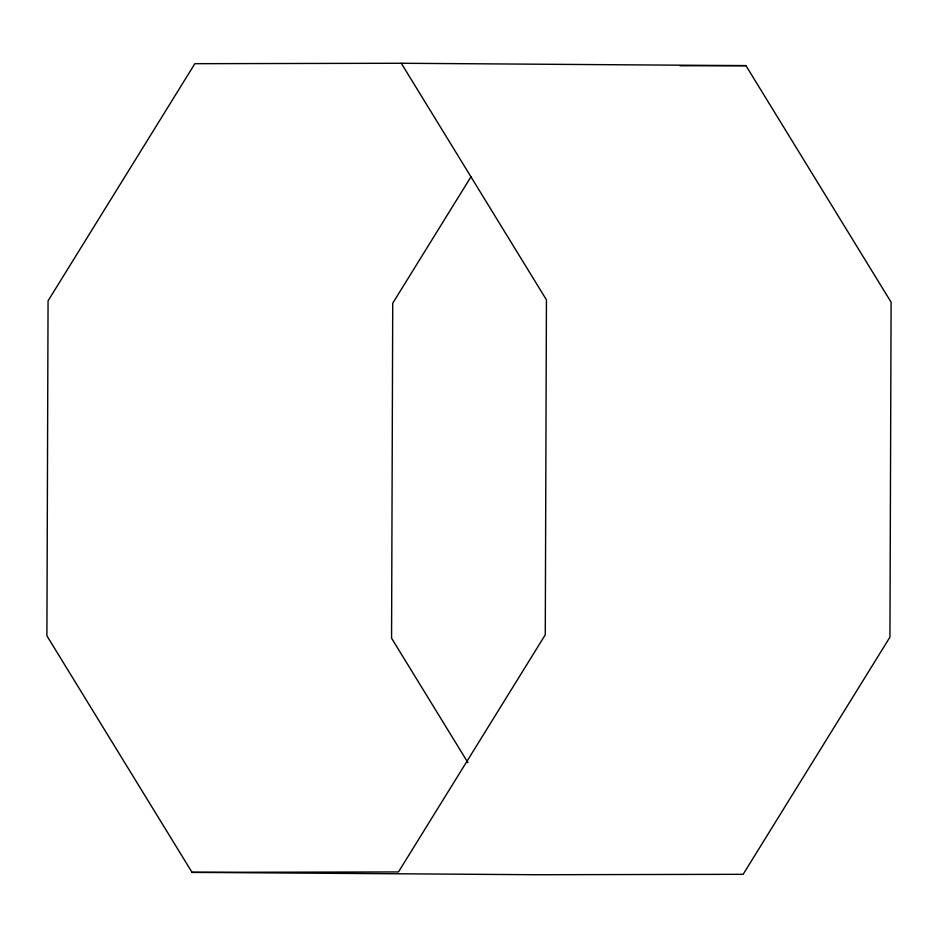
<?xml version="1.0" encoding="UTF-8"?>
<svg xmlns="http://www.w3.org/2000/svg" width="938" height="938" viewBox="0 0 938 938"><rect width="100%" height="100%" fill="white"/><g stroke="black" fill="none" stroke-linecap="round" stroke-linejoin="round"><path stroke-width="1.41" d="M471.122 176.567L392.729 303.209L391.568 638.18L467.956 762.676M401.288 63.268L194.858 63.69L48.061 300.852L46.9 635.812L192.044 872.363L536.712 874.732L743.142 874.31L889.939 637.148L891.1 302.188L745.956 65.637L401.288 63.268L546.432 299.82L545.271 634.792L398.474 871.941L192.044 872.363M680.073 65.777L745.956 65.637"/></g></svg>
